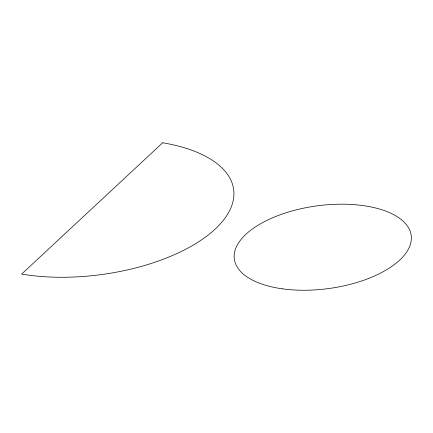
<?xml version="1.0" encoding="UTF-8"?>
<svg xmlns="http://www.w3.org/2000/svg" width="433" height="433" viewBox="0 0 433 433"><rect width="100%" height="100%" fill="white"/><g stroke="black" fill="none" stroke-linecap="round" stroke-linejoin="round"><path stroke-width="0.65" d="M162.678 142.766L21.65 274.094A142.744 66.796 -7.6 0 0 215.152 229.117A142.744 66.796 -7.6 0 0 162.678 142.766M282.403 288.827A89.214 41.747 -7.6 0 0 411.258 235.904A89.214 41.747 -7.6 0 0 274.636 216.917A89.214 41.747 -7.6 0 0 282.403 288.827"/></g></svg>
